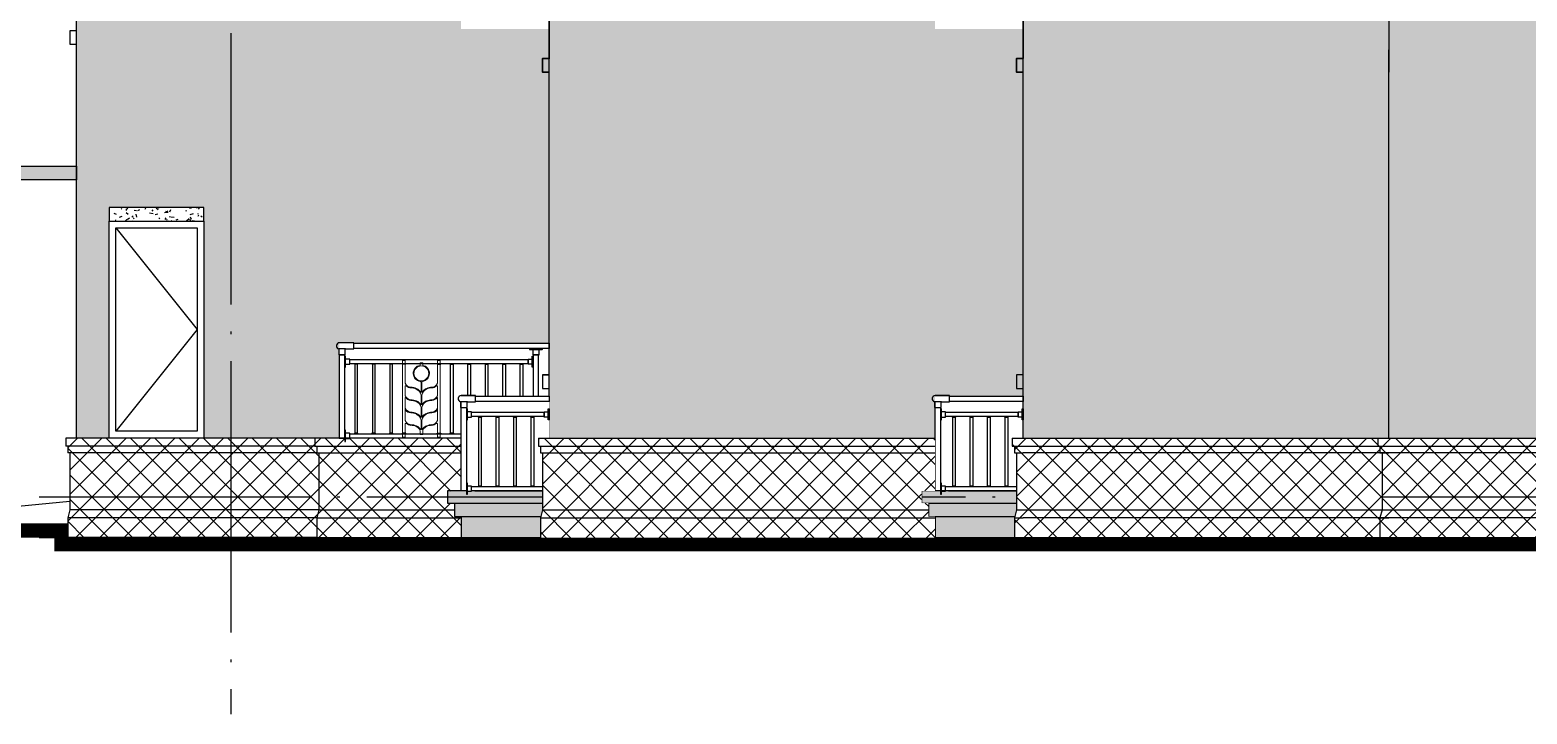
# Model space of a CAD drawing. Extents: x -12446 to 284554, y -295110 to 165007.
# Drawn here: x 126565 to 137620, y -263856 to -258808 of the extents above; entities that cross this region are included whole.
import ezdxf

# ---------------------------------------------------------------- set-up
doc = ezdxf.new("R2010")
doc.units = 0
doc.header["$LTSCALE"] = 1000
doc.linetypes.add('AX-14-E$0$DOTE', pattern=[2.42, 2, -0.2, 0.02, -0.2])
for name, color, linetype in [('A-Anno-Note', 241, 'CONTINUOUS'), ('AX-14-comp-tc$0$AX-T-LMCZ-Z$1$AX-13-E01-E03$0$家具与填充', 251, 'CONTINUOUS'), ('AX-14-comp-tc$0$灰褐色真石漆', 15, 'CONTINUOUS'), ('AX-14-E$0$A-Detl-Fine', 152, 'CONTINUOUS'), ('AX-14-E$0$A-Detl-Patt', 8, 'CONTINUOUS'), ('AX-14-E$0$A-Detl-Thin', 131, 'CONTINUOUS'), ('AX-14-E$0$A-elev-FIXT', 9, 'CONTINUOUS'), ('AX-14-E$0$A-elev-HRAL', 61, 'CONTINUOUS'), ('AX-14-E$0$A-elev-XFINE', 8, 'CONTINUOUS'), ('AX-14-E$0$栏杆型材', 82, 'CONTINUOUS'), ('AX-14-E$0$阳台栏杆扶手', 82, 'CONTINUOUS')]:
    doc.layers.add(name, color=color, linetype=linetype)
doc.layers.add('AX-14-E$0$A-Grid', color=222, linetype='AX-14-E$0$DOTE', plot=False)
doc.layers.add('AX-14-E$0$A-Wall-stru', color=4, linetype='CONTINUOUS', lineweight=30)
doc.layers.add('AX-14-E$0$花形线', color=241, linetype='CONTINUOUS', lineweight=15)
pattern_1 = [(45, (-89401.75, -415276.6), (-89.80256, 89.80256), []), (135, (-89401.75, -415276.6), (-89.80256, -89.80256), [])]

# ---------------------------------------------------------------- blocks, each defined once
blk = doc.blocks.new('AX-14-E$0$A$C4F897CE1')
at = {"layer": 'AX-14-E$0$A-Detl-Thin'}
for p, q in [((9690, 2950), (9690, 0)), ((0, 165), (0, 1805)), ((3490, 0), (3490, 1365)), ((6990, 0), (6990, 100))]:
    blk.add_line(p, q, dxfattribs=at)
blk.add_lwpolyline([(0, 305), (-50, 305), (-50, 205), (0, 205)], dxfattribs=at)
at = {"layer": 'AX-14-E$0$A-Wall-stru'}
for points in [[(3490, 540), (3490, 100), (3440, 100), (3440, 0), (3490, 0)], [(6990, 540), (6990, 100), (6940, 100), (6940, 0), (6990, 0)]]:
    blk.add_lwpolyline(points, dxfattribs=at)
blk = doc.blocks.new('AX-14-E$0$4080转角立图')
at = {"layer": 'AX-14-E$0$A-elev-FIXT', "linetype": 'Continuous'}
blk.add_line((26, 42), (-24, 42), dxfattribs=at)
blk.add_lwpolyline([(-25, 43, -0.327139), (-24, 42), (-24, 0), (24, 0), (24, 41, -0.409111), (26, 42), (85, 42, 0.414214), (87, 44), (87, 87, 0.414214), (85, 88), (-19, 88, 0.865157)], format="xyb", close=True, dxfattribs=at)
blk = doc.blocks.new('AX-14-E$0$32固定座立面')
at = {"layer": 'AX-14-E$0$栏杆型材', "color": 6, "linetype": 'Continuous'}
blk.add_line((-7, -22), (-7, 22), dxfattribs=at)
blk.add_lwpolyline([(-7, -22, 0.41166), (-10, -19), (-36, -19, -0.41166), (-37, -18), (-37, 18, -0.41166), (-36, 19), (-10, 19, 0.41166), (-7, 22), (-7, 39, -0.41166), (-5, 41), (0, 41), (0, -41), (-5, -41, -0.41166), (-7, -39)], format="xyb", close=True, dxfattribs=at)
blk = doc.blocks.new('AX-14-E$0$A$C39DB7BCD')
at = {"layer": 'AX-14-E$0$A-Detl-Thin'}
blk.add_line((122, 25), (672, 25), dxfattribs=at)
blk.add_wipeout([(672, 725), (22, 725), (22, 25), (672, 25)]).dxf.layer = 'AX-14-E$0$A-Detl-Thin'
at = {"layer": 'AX-14-E$0$A-elev-HRAL', "ltscale": 10}
for points in [[(149, 573, 0.414214), (148, 573), (148, 571, 0.414214), (149, 570), (174, 570, 0.414214), (174, 571), (174, 573, 0.414214), (174, 573)], [(278, 573, 0.414214), (277, 573), (277, 571, 0.414214), (278, 570), (303, 570, 0.414214), (303, 571), (303, 573, 0.414214), (303, 573)], [(407, 573, 0.414214), (406, 573), (406, 571, 0.414214), (407, 570), (432, 570, 0.414214), (432, 571), (432, 573, 0.414214), (432, 573)], [(536, 573, 0.414214), (535, 573), (535, 571, 0.414214), (536, 570), (561, 570, 0.414214), (561, 571), (561, 573, 0.414214), (561, 573)], [(149, 57, -0.414214), (148, 58), (148, 60, -0.414214), (149, 60), (174, 60, -0.414214), (174, 60), (174, 58, -0.414214), (174, 57)], [(278, 57, -0.414214), (277, 58), (277, 60, -0.414214), (278, 60), (303, 60, -0.414214), (303, 60), (303, 58, -0.414214), (303, 57)], [(407, 57, -0.414214), (406, 58), (406, 60, -0.414214), (407, 60), (432, 60, -0.414214), (432, 60), (432, 58, -0.414214), (432, 57)], [(536, 57, -0.414214), (535, 58), (535, 60, -0.414214), (536, 60), (561, 60, -0.414214), (561, 60), (561, 58, -0.414214), (561, 57)]]:
    blk.add_lwpolyline(points, format="xyb", close=True, dxfattribs=at)
for points in [[(171, 60), (152, 60), (152, 570), (171, 570)], [(300, 60), (281, 60), (281, 570), (300, 570)], [(429, 60), (410, 60), (410, 570), (429, 570)], [(558, 60), (539, 60), (539, 570), (558, 570)]]:
    blk.add_lwpolyline(points, close=True, dxfattribs=at)
at = {"layer": 'AX-14-E$0$栏杆型材'}
for points in [[(22, 640), (62, 640), (62, 25), (22, 25)], [(99, 605), (635, 605), (635, 573), (99, 573)], [(99, 57), (635, 57), (635, 25), (99, 25)]]:
    blk.add_lwpolyline(points, close=True, dxfattribs=at)
at = {"layer": 'AX-14-E$0$阳台栏杆扶手'}
blk.add_lwpolyline([(672, 685), (128, 685), (128, 725), (672, 725)], close=True, dxfattribs=at)
at = {"layer": 'AX-14-E$0$A-elev-HRAL'}
for name, p in [('AX-14-E$0$4080转角立图', (42, 640)), ('AX-14-E$0$32固定座立面', (672, 589)), ('AX-14-E$0$32固定座立面', (672, 41))]:
    blk.add_blockref(name, p, dxfattribs=at)
at = {"layer": 'AX-14-E$0$A-elev-HRAL', "xscale": -1}
for p in [(62, 589), (62, 41)]:
    blk.add_blockref('AX-14-E$0$32固定座立面', p, dxfattribs=at)
blk = doc.blocks.new('AX-14-E$0$40固定座立图')
at = {"layer": 'AX-14-E$0$A-elev-HRAL', "color": 6, "linetype": 'Continuous'}
blk.add_line((-26, -7), (26, -7), dxfattribs=at)
blk.add_lwpolyline([(48, -5), (48, 0), (-48, 0), (-48, -5, 0.41166), (-46, -7), (-26, -7, -0.41166), (-23, -10), (-23, -46, 0.41166), (-22, -47), (22, -47, 0.41166), (23, -46), (23, -10, -0.41166), (26, -7), (46, -7, 0.41166)], format="xyb", close=True, dxfattribs=at)
blk = doc.blocks.new('AX-14-E$0$螺帽01')
at = {"layer": 'AX-14-E$0$A-elev-XFINE', "linetype": 'Continuous'}
blk.add_lwpolyline([(-12, -3), (12, -3, 0.414214), (13, -3), (13, -1, 0.414214), (12, 0), (-12, 0, 0.414214), (-13, -1), (-13, -3, 0.414214)], format="xyb", close=True, dxfattribs=at)
blk = doc.blocks.new('AX-14-E$0$麦穗铁花九')
at = {"layer": 'AX-14-E$0$花形线'}
for p, q in [((0, 0), (19, 0)), ((0, -566), (0, 0)), ((19, 0), (19, -164)), ((258, 0), (277, 0)), ((258, -164), (258, 0)), ((277, 0), (277, -566)), ((148, -18), (129, -18)), ((129, -36), (129, -18)), ((148, -18), (148, -36)), ((19, -194), (19, -256)), ((136, -232), (136, -160)), ((141, -160), (141, -232)), ((258, -256), (258, -194)), ((19, -275), (19, -348)), ((136, -324), (136, -259)), ((141, -259), (141, -324)), ((258, -348), (258, -275)), ((19, -440), (19, -348)), ((19, -367), (19, -440)), ((19, -367), (19, -440)), ((136, -416), (136, -351)), ((136, -416), (136, -351)), ((141, -351), (141, -416)), ((141, -351), (141, -416)), ((258, -348), (258, -440)), ((258, -440), (258, -367)), ((258, -440), (258, -367)), ((19, -470), (19, -566)), ((129, -547), (129, -519)), ((148, -547), (129, -547)), ((136, -508), (136, -443)), ((136, -508), (136, -443)), ((136, -508), (136, -443)), ((141, -443), (141, -508)), ((141, -443), (141, -508)), ((148, -547), (148, -519)), ((258, -566), (258, -470)), ((19, -566), (0, -566)), ((277, -566), (258, -566))]:
    blk.add_line(p, q, dxfattribs=at)
blk.add_circle((138, -95), 55, dxfattribs=at)
for centre, radius, start, end in [((138, -95), 60, 99.1102, 263.3742), ((138, -95), 60, 276.6258, 80.8898), ((29, -164), 10, 180, 202.5285), ((25, -194), 6.5, 48.9817, 180), ((65, -149), 49, 202.5283, 264.7738), ((65, -149), 53.7, 228.9817, 264.9129), ((56, -319), 117, 67.9628, 87.8994), ((56, -319), 122, 67.8778, 87.8433), ((75, -268), 62.3, 11.9892, 66.0287), ((75, -268), 67, 30.6455, 66.0287), ((131, -160), 5, 0, 83.3742), ((146, -160), 5, 96.6259, 180), ((202, -268), 62.3, 113.9713, 168.0108), ((202, -268), 67, 113.9713, 149.3545), ((221, -319), 122, 92.1567, 112.1222), ((221, -319), 117, 92.1006, 112.0372), ((212, -149), 49, 275.2262, 337.4717), ((212, -149), 53.7, 275.0871, 311.0183), ((252, -194), 6.5, 360, 131.0183), ((248, -164), 10, 337.4718, 360), ((29, -256), 10, 180, 202.5285), ((21, -275), 2, 37.8001, 180), ((65, -241), 49, 202.5283, 264.7738), ((65, -241), 53.7, 217.8001, 264.9129), ((56, -411), 117, 67.9628, 87.8994), ((56, -411), 122, 67.8778, 87.8433), ((75, -360), 62.3, 11.9892, 66.0287), ((75, -360), 67, 30.6455, 66.0287), ((134, -232), 2, 210.6455, 360), ((134, -324), 2, 210.6456, 360), ((116, -259), 20, 360, 11.9893), ((143, -232), 2, 180, 329.3545), ((161, -259), 20, 168.0107, 180), ((202, -360), 62.3, 113.9713, 168.0108), ((143, -324), 2, 180, 329.3545), ((202, -360), 67, 113.9713, 149.3545), ((221, -411), 122, 92.1567, 112.1222), ((221, -411), 117, 92.1006, 112.0372), ((212, -241), 49, 275.2262, 337.4717), ((212, -241), 53.7, 275.0871, 322.1999), ((256, -275), 2, 360, 142.1999), ((248, -256), 10, 337.4718, 360), ((29, -348), 10, 180, 202.5285), ((29, -348), 10, 180, 202.5285), ((21, -367), 2, 37.8001, 180), ((21, -367), 2, 37.8001, 180), ((29, -440), 10, 180, 202.5284), ((29, -440), 10, 180, 202.5285), ((65, -333), 49, 202.5283, 264.7738), ((65, -333), 49, 202.5283, 264.7738), ((65, -333), 49, 202.5283, 264.7738), ((65, -333), 53.7, 217.8001, 264.9129), ((65, -333), 53.7, 217.8001, 264.9129), ((65, -333), 53.7, 220.6616, 264.9129), ((56, -503), 117, 67.9628, 87.8994), ((56, -503), 117, 67.9628, 87.8994), ((56, -503), 122, 67.8778, 87.8433), ((56, -503), 122, 67.8778, 87.8433), ((75, -452), 62.3, 11.9892, 66.0287), ((75, -452), 62.3, 11.9892, 66.0287), ((75, -452), 67, 33.5141, 66.0287), ((75, -452), 67, 30.6455, 66.0287), ((75, -452), 67, 30.6455, 66.0287), ((134, -416), 2, 210.6456, 360), ((134, -416), 2, 210.6455, 360), ((116, -351), 20, 360, 11.9892), ((116, -351), 20, 360, 11.9892), ((116, -443), 20, 0.0001, 11.989), ((116, -443), 20, 360, 11.9893), ((161, -351), 20, 168.0107, 180), ((161, -351), 20, 168.0108, 180), ((202, -452), 62.3, 113.9713, 168.0108), ((202, -452), 62.3, 113.9713, 168.0108), ((143, -416), 2, 180, 329.3545), ((143, -416), 2, 180, 329.3544), ((161, -443), 20, 168.0109, 180), ((161, -443), 20, 168.0108, 180), ((202, -452), 67, 113.9713, 149.3545), ((202, -452), 67, 113.9713, 149.3545), ((202, -452), 67, 113.9713, 149.3545), ((202, -452), 67, 113.9713, 146.4859), ((221, -503), 122, 92.1567, 112.1222), ((221, -503), 122, 92.1567, 112.1222), ((221, -503), 117, 92.1006, 112.0372), ((221, -503), 117, 92.1006, 112.0372), ((212, -333), 49, 275.2262, 339.9297), ((212, -333), 49, 275.2262, 337.4717), ((212, -333), 49, 275.2262, 337.4717), ((212, -333), 53.7, 275.0871, 322.1999), ((212, -333), 53.7, 275.0871, 322.1999), ((212, -333), 53.7, 275.0871, 319.3384), ((256, -367), 2, 360, 142.1999), ((256, -367), 2, 360, 142.1999), ((248, -348), 10, 337.4718, 360), ((248, -348), 10, 337.4718, 360), ((248, -440), 10, 337.4717, 360), ((248, -440), 10, 337.4718, 360), ((25, -470), 6.5, 48.9817, 180), ((65, -425), 49, 202.5283, 264.7738), ((65, -425), 49, 202.5283, 264.7738), ((65, -425), 53.7, 228.9817, 264.9129), ((65, -425), 53.7, 228.9817, 264.9129), ((56, -595), 117, 67.9628, 87.8994), ((56, -595), 117, 67.9628, 87.8994), ((56, -595), 122, 67.8778, 87.8433), ((56, -595), 122, 67.8778, 87.8433), ((75, -544), 62.3, 35.6545, 66.0287), ((75, -544), 67, 30.6455, 66.0287), ((75, -544), 67, 30.6455, 66.0287), ((109, -519), 20, 360, 35.6546), ((134, -508), 2, 210.6456, 360), ((134, -508), 2, 210.6456, 360), ((134, -508), 2, 210.6455, 360), ((143, -508), 2, 180, 329.3545), ((143, -508), 2, 180, 329.3545), ((202, -544), 67, 113.9713, 149.3545), ((202, -544), 67, 113.9713, 149.3545), ((168, -519), 20, 144.3455, 180), ((202, -544), 62.3, 113.9713, 144.3455), ((221, -595), 122, 92.1567, 112.1222), ((221, -595), 122, 92.1567, 112.1222), ((221, -595), 117, 92.1006, 112.0372), ((221, -595), 117, 92.1006, 112.0372), ((212, -425), 49, 275.2262, 337.4717), ((212, -425), 49, 275.2262, 337.4717), ((212, -425), 53.7, 275.0871, 311.03), ((212, -425), 53.7, 275.0871, 311.0183), ((252, -470), 6.5, 360, 131.0183)]:
    blk.add_arc(centre, radius, start, end, dxfattribs=at)
blk = doc.blocks.new('AX-14-E$0$A$C238835DD')
at = {"layer": 'AX-14-E$0$A-Detl-Fine'}
blk.add_lwpolyline([(290, 2285), (890, 2285), (890, 785), (290, 785)], close=True, dxfattribs=at)
at = {"layer": 'AX-14-E$0$A-Detl-Patt'}
blk.add_lwpolyline([(290, 2285), (890, 1535), (290, 785)], dxfattribs=at)
at = {"layer": 'AX-14-E$0$A-Detl-Thin'}
for p, q in [((3440, 1200), (3490, 1200)), ((3490, 735), (-80, 735)), ((-80, 735), (-80, 675)), ((1760, 675), (-80, 675)), ((-65, 675), (-65, 625)), ((1760, 735), (1760, 675)), ((1760, 675), (3490, 675)), ((1775, 675), (1775, 625)), ((1775, 625), (-65, 625)), ((-50, 625), (-50, 206)), ((1775, 625), (3490, 625)), ((1790, 625), (1790, 206)), ((-1750, 100), (-50, 270)), ((-50, 300), (-50, 285)), ((-50, 206), (-65, 146)), ((-65, 146), (-65, 0)), ((1775, 146), (-65, 146)), ((1790, 206), (-50, 206)), ((1790, 206), (1775, 146)), ((1775, 146), (1775, 0)), ((1775, 146), (2840, 146)), ((1790, 206), (2790, 206)), ((-65, 100), (-2017, 100)), ((1775, 0), (-65, 0))]:
    blk.add_line(p, q, dxfattribs=at)
for points in [[(0, 735), (0, 3600)], [(3490, 0), (3490, 3600)], [(3490, 345), (2740, 345), (2740, 255), (2790, 255), (2790, 155), (2840, 155), (2840, 0)], [(2790, 255), (3440, 255)], [(2840, 155), (3427, 155)]]:
    blk.add_lwpolyline(points, dxfattribs=at)
for points in [[(240, 2335), (940, 2335), (940, 2435), (240, 2435)], [(240, 2335), (940, 2335), (940, 735), (240, 735)]]:
    blk.add_lwpolyline(points, close=True, dxfattribs=at)
at = {"layer": 'AX-14-E$0$A-elev-HRAL', "ltscale": 10, "elevation": 0}
for points in [[(2078, 1283, -0.414214), (2078, 1283), (2078, 1281, -0.414214), (2078, 1280), (2053, 1280, -0.414214), (2052, 1281), (2052, 1283, -0.414214), (2053, 1283)], [(2207, 1283, -0.414214), (2207, 1283), (2207, 1281, -0.414214), (2207, 1280), (2182, 1280, -0.414214), (2181, 1281), (2181, 1283, -0.414214), (2182, 1283)], [(2336, 1283, -0.414214), (2336, 1283), (2336, 1281, -0.414214), (2336, 1280), (2311, 1280, -0.414214), (2310, 1281), (2310, 1283, -0.414214), (2311, 1283)], [(2758, 1283, 0.414214), (2758, 1283), (2758, 1281, 0.414214), (2758, 1280), (2783, 1280, 0.414214), (2784, 1281), (2784, 1283, 0.414214), (2783, 1283)], [(2887, 1283, 0.414214), (2887, 1283), (2887, 1281, 0.414214), (2887, 1280), (2912, 1280, 0.414214), (2913, 1281), (2913, 1283, 0.414214), (2912, 1283)], [(3016, 1283, 0.414214), (3016, 1283), (3016, 1281, 0.414214), (3016, 1280), (3041, 1280, 0.414214), (3042, 1281), (3042, 1283, 0.414214), (3041, 1283)], [(3145, 1283, 0.414214), (3145, 1283), (3145, 1281, 0.414214), (3145, 1280), (3170, 1280, 0.414214), (3171, 1281), (3171, 1283, 0.414214), (3170, 1283)], [(3274, 1283, 0.414214), (3274, 1283), (3274, 1281, 0.414214), (3274, 1280), (3299, 1280, 0.414214), (3300, 1281), (3300, 1283, 0.414214), (3299, 1283)], [(2078, 767, 0.414214), (2078, 768), (2078, 770, 0.414214), (2078, 770), (2053, 770, 0.414214), (2052, 770), (2052, 768, 0.414214), (2053, 767)], [(2207, 767, 0.414214), (2207, 768), (2207, 770, 0.414214), (2207, 770), (2182, 770, 0.414214), (2181, 770), (2181, 768, 0.414214), (2182, 767)], [(2336, 767, 0.414214), (2336, 768), (2336, 770, 0.414214), (2336, 770), (2311, 770, 0.414214), (2310, 770), (2310, 768, 0.414214), (2311, 767)], [(2758, 767, -0.414214), (2758, 768), (2758, 770, -0.414214), (2758, 770), (2783, 770, -0.414214), (2784, 770), (2784, 768, -0.414214), (2783, 767)], [(2887, 767, -0.414214), (2887, 768), (2887, 770, -0.414214), (2887, 770), (2912, 770, -0.414214), (2913, 770), (2913, 768, -0.414214), (2912, 767)], [(3016, 767, -0.414214), (3016, 768), (3016, 770, -0.414214), (3016, 770), (3041, 770, -0.414214), (3042, 770), (3042, 768, -0.414214), (3041, 767)], [(3145, 767, -0.414214), (3145, 768), (3145, 770, -0.414214), (3145, 770), (3170, 770, -0.414214), (3171, 770), (3171, 768, -0.414214), (3170, 767)], [(3274, 767, -0.414214), (3274, 768), (3274, 770, -0.414214), (3274, 770), (3299, 770, -0.414214), (3300, 770), (3300, 768, -0.414214), (3299, 767)]]:
    blk.add_lwpolyline(points, format="xyb", close=True, dxfattribs=at)
for points in [[(2056, 770), (2075, 770), (2075, 1280), (2056, 1280)], [(2185, 770), (2204, 770), (2204, 1280), (2185, 1280)], [(2314, 770), (2333, 770), (2333, 1280), (2314, 1280)], [(2780, 770), (2761, 770), (2761, 1280), (2780, 1280)], [(2909, 770), (2890, 770), (2890, 1280), (2909, 1280)], [(3038, 770), (3019, 770), (3019, 1280), (3038, 1280)], [(3167, 770), (3148, 770), (3148, 1280), (3167, 1280)], [(3296, 770), (3277, 770), (3277, 1280), (3296, 1280)]]:
    blk.add_lwpolyline(points, close=True, dxfattribs=at)
at = {"layer": 'AX-14-E$0$栏杆型材', "elevation": 0}
for points in [[(1940, 735), (1980, 735), (1980, 1350), (1940, 1350)], [(2017, 1315), (3335, 1315), (3335, 1283), (2017, 1283)], [(2017, 767), (3335, 767), (3335, 735), (2017, 735)]]:
    blk.add_lwpolyline(points, close=True, dxfattribs=at)
at = {"layer": 'AX-14-E$0$栏杆型材'}
blk.add_lwpolyline([(3412, 1348), (3372, 1348), (3372, 735), (3412, 735)], close=True, dxfattribs=at)
at = {"layer": 'AX-14-E$0$阳台栏杆扶手', "elevation": 0}
blk.add_lwpolyline([(2047, 1435), (3490, 1435), (3490, 1395), (2047, 1395)], close=True, dxfattribs=at)
at = {"layer": 'AX-14-E$0$A-Detl-Thin'}
blk.add_blockref('AX-14-E$0$A$C39DB7BCD', (6318, 320), dxfattribs=at)
at = {"layer": 'AX-14-E$0$A-elev-HRAL'}
for name, p in [('AX-14-E$0$4080转角立图', (1960, 1350, 0)), ('AX-14-E$0$32固定座立面', (3372, 1299, 0)), ('AX-14-E$0$40固定座立图', (3392, 1395, 0)), ('AX-14-E$0$32固定座立面', (3372, 751, 0))]:
    blk.add_blockref(name, p, dxfattribs=at)
at = {"layer": 'AX-14-E$0$A-elev-HRAL', "xscale": -1}
for p in [(1980, 1299, 0), (1980, 751, 0)]:
    blk.add_blockref('AX-14-E$0$32固定座立面', p, dxfattribs=at)
at = {"layer": 'AX-14-E$0$栏杆型材', "xscale": -1}
blk.add_blockref('AX-14-E$0$螺帽01', (2418, 1283, 0), dxfattribs=at)
at = {"layer": 'AX-14-E$0$栏杆型材'}
blk.add_blockref('AX-14-E$0$螺帽01', (2676, 1283, 0), dxfattribs=at)
at = {"layer": 'AX-14-E$0$栏杆型材', "rotation": 180}
blk.add_blockref('AX-14-E$0$螺帽01', (2418, 767, 0), dxfattribs=at)
at = {"layer": 'AX-14-E$0$栏杆型材', "xscale": -1, "rotation": 180}
blk.add_blockref('AX-14-E$0$螺帽01', (2676, 767, 0), dxfattribs=at)
at = {"layer": 'AX-14-E$0$花形线'}
blk.add_blockref('AX-14-E$0$麦穗铁花九', (2408, 1307, 0), dxfattribs=at)
at = {"layer": 'AX-14-E$0$A-Detl-Thin'}
blk.add_lwpolyline([(6940, 1100), (6990, 1100), (6990, 1200), (6940, 1200)], close=True, dxfattribs=at)
blk.add_blockref('AX-14-E$0$A$C39DB7BCD', (2818, 320), dxfattribs=at)
blk.add_wipeout([(6910, 735), (6910, 675), (6925, 675), (6925, 625), (6940, 625), (6940, 255), (6940, 206), (6925, 146), (6925, 0), (9625, 0), (9625, 146), (9640, 206), (9640, 625), (9625, 625), (9625, 675), (9610, 675), (9610, 735)]).dxf.layer = 'AX-14-E$0$A-Detl-Thin'
for p, q in [((3440, 1100), (3490, 1100)), ((6910, 735), (6910, 675)), ((6910, 735), (6990, 735)), ((6910, 675), (6990, 675)), ((6925, 675), (6925, 625)), ((6990, 735), (13510, 735)), ((6990, 675), (13510, 675)), ((9610, 735), (9610, 675)), ((9610, 735), (9690, 735)), ((9610, 675), (9690, 675)), ((9625, 675), (9625, 625)), ((6925, 625), (6990, 625)), ((6940, 625), (6940, 206)), ((13525, 625), (6990, 625)), ((9625, 625), (9690, 625)), ((9640, 625), (9640, 206)), ((6940, 300), (6940, 285)), ((9640, 300), (9640, 285)), ((6940, 206), (6925, 146)), ((6925, 146), (6925, 0)), ((6925, 146), (6990, 146)), ((6940, 206), (6990, 206)), ((6990, 206), (9640, 206)), ((12925, 146), (6990, 146)), ((9640, 206), (9625, 146)), ((9625, 146), (9625, 0)), ((9625, 146), (9690, 146)), ((9640, 206), (12940, 206))]:
    blk.add_line(p, q, dxfattribs=at)
for points in [[(6990, 735), (6990, 3600)], [(9690, 735), (9690, 3600)], [(6940, 345), (6240, 345), (6240, 255), (6290, 255), (6290, 155), (6340, 155), (6340, 0)], [(6290, 255), (6940, 255)], [(6340, 155), (6927, 155)], [(1775, 0), (22540, 0)], [(6340, 0), (6990, 0)]]:
    blk.add_lwpolyline(points, dxfattribs=at)
blk.add_lwpolyline([(3440, 1100), (3490, 1100), (3490, 1200), (3440, 1200)], close=True, dxfattribs=at)
blk.add_wipeout([(3410, 735), (3410, 675), (3425, 675), (3425, 625), (3440, 625), (3440, 206), (3425, 146), (3425, 0), (6340, 0), (6340, 155), (6290, 155), (6290, 255), (6240, 255), (6240, 345), (6340, 345), (6340, 735)]).dxf.layer = 'AX-14-E$0$A-Detl-Thin'
for p, q in [((3410, 735), (3410, 675)), ((3410, 735), (6340, 735)), ((3410, 675), (6340, 675)), ((3425, 675), (3425, 625)), ((3425, 625), (6340, 625)), ((3440, 625), (3440, 206)), ((3440, 206), (3425, 146)), ((3425, 146), (3425, 0)), ((3425, 146), (6340, 146)), ((3440, 206), (6290, 206))]:
    blk.add_line(p, q, dxfattribs=at)
blk = doc.blocks.new('AX-14-comp-tc')
at = {"layer": 'AX-14-comp-tc$0$AX-T-LMCZ-Z$1$AX-13-E01-E03$0$家具与填充'}
h = blk.add_hatch(dxfattribs=at)
h.set_pattern_fill('AR-SAND', color=256, scale=24)
h.set_pattern_definition([(37.5, (-0.0001, 0), (-1.9200376, 58.7295885), [0, -46.3296, 0, -51.816, 0, -49.53]), (7.5, (-0.0001, 0), (53.942794, 86.019012), [0, -24.9936, 0, -41.7576, 0, -16.002]), (327.5, (-37.49, 0), (94.919084, 0.172462), [0, -15.24, 0, -54.864, 0, -71.628]), (317.5, (-37.49, 0), (91.626774, 26.751519), [0, -7.62, 0, -35.9664, 0, -41.148])])
h.paths.add_polyline_path([(127246, -252542), (128596, -252542), (128596, -252877), (128676, -252877), (128676, -252827), (129621, -252827), (129621, -252932), (129496, -252932), (129496, -253022), (129546, -253022), (129546, -253122), (129596, -253122), (129596, -253422), (130246, -253422), (130246, -254827), (128717, -254824), (128716, -255492), (128246, -255492), (128246, -255592), (128296, -255592), (128296, -255692), (128346, -255692), (128496, -256157), (128546, -256157), (128546, -256427), (128496, -256427), (128496, -256527), (129516, -256527), (129516, -256592), (129496, -256592), (129496, -256692), (130246, -256692), (130246, -257777), (128717, -257774), (128716, -258727), (129621, -258727), (129621, -258832), (129496, -258832), (129496, -258922), (129546, -258922), (129546, -259022), (129596, -259022), (129596, -259322), (130246, -259322), (130246, -260727), (128717, -260724), (128717, -261677), (129621, -261677), (129621, -261782), (129496, -261782), (129496, -261872), (129546, -261872), (129546, -261972), (129596, -261972), (129596, -262272), (130246, -262272), (130246, -263677), (128717, -263674), (128717, -264627), (129621, -264627), (129621, -264732), (129496, -264732), (129496, -264822), (129546, -264822), (129546, -264922), (129596, -264922), (129596, -265222), (130246, -265222), (130246, -267542), (128697, -267542), (128696, -268242), (127696, -268242), (127696, -266542), (126996, -266542), (126996, -268242), (126756, -268242), (126756, -266337), (125756, -266337), (125756, -266237), (126756, -266237), (126756, -262962), (126706, -262962), (126706, -262912), (126656, -262912), (126656, -262862), (127596, -262862), (127596, -256447), (127521, -256447), (127521, -256207), (127471, -256207), (127471, -256157), (127421, -256157), (127421, -256067), (127596, -256067), (127596, -254592), (127571, -254592), (127571, -254442), (127521, -254442), (127521, -254072), (127508, -253988), (127471, -253912), (127471, -253742), (127421, -253742), (127421, -253652), (127546, -253652), (127546, -253452), (127416, -253452), (127416, -253372), (127476, -253372), (127456, -253152), (127436, -253072), (127436, -253032), (127386, -253032), (127309, -252712), (127296, -252712), (127296, -252632), (127246, -252632)])
h = blk.add_hatch(dxfattribs=at)
h.set_pattern_fill('AR-SAND', color=256, scale=24)
h.set_pattern_definition([(37.5, (-89401.746, -415276.595), (-1.9200376, 58.7295885), [0, -46.3296, 0, -51.816, 0, -49.53]), (7.5, (-89401.746, -415276.595), (53.942794, 86.019012), [0, -24.9936, 0, -41.7576, 0, -16.002]), (327.5, (-89439.236, -415276.595), (94.919084, 0.172462), [0, -15.24, 0, -54.864, 0, -71.628]), (317.5, (-89439.24, -415276.595), (91.626774, 26.751519), [0, -7.62, 0, -35.9664, 0, -41.148])])
h.paths.add_polyline_path([(130246, -256692), (142746, -256692), (142746, -268242), (130246, -268242)])
h.paths.add_polyline_path([(133746, -261082), (133126, -261082), (133126, -261782), (133746, -261782)], flags=16)
h.paths.add_polyline_path([(133746, -258132), (133126, -258132), (133126, -258832), (133746, -258832)], flags=16)
h.paths.add_polyline_path([(133746, -264032), (133126, -264032), (133126, -264732), (133746, -264732)], flags=16)
h.paths.add_polyline_path([(133746, -268242), (133096, -268242), (133096, -267932), (133746, -267932)], flags=17)
h.paths.add_polyline_path([(137696, -256692), (138346, -256692), (138346, -257977), (137696, -257977)], flags=16)
h.paths.add_polyline_path([(137696, -260927), (138346, -260927), (138346, -262592), (137696, -262592)], flags=16)
h.paths.add_polyline_path([(137696, -257977), (138346, -257977), (138346, -259641), (137696, -259641)], flags=16)
h.paths.add_polyline_path([(137696, -259641), (138346, -259641), (138346, -260927), (137696, -260927)], flags=16)
h.paths.add_polyline_path([(137696, -263877), (138346, -263877), (138346, -265542), (137696, -265542)], flags=16)
h.paths.add_polyline_path([(137696, -262592), (138346, -262592), (138346, -263877), (137696, -263877)], flags=16)
h.paths.add_polyline_path([(137696, -265542), (138346, -265542), (138346, -267777), (137696, -267777)], flags=16)
h.paths.add_polyline_path([(137696, -267777), (138346, -267777), (138346, -268242), (137696, -268242)], flags=16)
h.paths.add_polyline_path([(138846, -268077), (141546, -268077)], flags=16)
edge = h.paths.add_edge_path(flags=16)
edge.add_line((133746, -261782), (132996, -261782))
edge.add_line((132996, -261782), (132996, -261872))
edge.add_line((132996, -261872), (133046, -261872))
edge.add_line((133046, -261872), (133046, -261972))
edge.add_line((133046, -261972), (133096, -261972))
edge.add_line((133096, -261972), (133096, -262272))
edge.add_line((133096, -262272), (133746, -262272))
edge.add_line((133746, -262272), (133746, -261782))
edge.add_line((133746, -258832), (132996, -258832))
edge.add_line((132996, -258832), (132996, -258922))
edge.add_line((132996, -258922), (133046, -258922))
edge.add_line((133046, -258922), (133046, -259022))
edge.add_line((133046, -259022), (133096, -259022))
edge.add_line((133096, -259022), (133096, -259322))
edge.add_line((133096, -259322), (133746, -259322))
edge.add_line((133746, -259322), (133746, -258832))
edge.add_line((133746, -264732), (132996, -264732))
edge.add_line((132996, -264732), (132996, -264822))
edge.add_line((132996, -264822), (133046, -264822))
edge.add_line((133046, -264822), (133046, -264922))
edge.add_line((133046, -264922), (133096, -264922))
edge.add_line((133096, -264922), (133096, -265222))
edge.add_line((133096, -265222), (133746, -265222))
edge.add_line((133746, -265222), (133746, -264732))
h.paths.add_polyline_path([(139746, -268077), (141746, -268077), (141746, -266877), (139746, -266877)], flags=16)
h.paths.add_polyline_path([(142746, -266777), (142746, -266777), (142746, -266677), (142746, -266677)])
h = blk.add_hatch(dxfattribs=at)
h.set_pattern_fill('ANSI37', color=256, scale=80)
h.set_pattern_definition(pattern_1)
h.paths.add_polyline_path([(126676, -268242), (126676, -268302), (126691, -268302), (126691, -268352), (126706, -268352), (126706, -268771), (126691, -268831), (126691, -268977), (129596, -268977), (129596, -268822), (129546, -268822), (129546, -268722), (129496, -268722), (129496, -268632), (129596, -268632), (129596, -268242)])
h.paths.add_polyline_path([(130166, -268242), (130166, -268302), (130181, -268302), (130181, -268352), (130196, -268352), (130196, -268771), (130181, -268831), (130181, -268977), (133096, -268977), (133096, -268821), (133046, -268821), (133046, -268722), (132996, -268721), (132996, -268631), (133096, -268631), (133096, -268242)])
h = blk.add_hatch(dxfattribs=at)
h.set_pattern_fill('ANSI37', color=256, scale=80)
h.set_pattern_definition(pattern_1)
h.paths.add_polyline_path([(145826, -268242), (145826, -268302), (145811, -268302), (145811, -268352), (145796, -268352), (145796, -268692), (145796, -268692), (145796, -268771), (145811, -268832), (145811, -268975), (133681, -268977), (133681, -268830), (133696, -268771), (133696, -268352), (133681, -268352), (133681, -268302), (133666, -268302), (133666, -268242)])
h = blk.add_hatch(dxfattribs=at)
h.set_pattern_fill('AR-SAND', color=256, scale=24)
h.set_pattern_definition([(37.5, (-89401.747, -415204.24), (-1.9200376, 58.7295885), [0, -46.3296, 0, -51.816, 0, -49.53]), (7.5, (-89401.75, -415204.24), (53.942794, 86.019012), [0, -24.9936, 0, -41.7576, 0, -16.002]), (327.5, (-89439.237, -415204.24), (94.919084, 0.172462), [0, -15.24, 0, -54.864, 0, -71.628]), (317.5, (-89439.24, -415204.24), (91.626774, 26.75152), [0, -7.62, 0, -35.9664, 0, -41.148])])
h.paths.add_polyline_path([(129596, -268632), (129496, -268632), (129496, -268722), (129546, -268722), (129546, -268822), (129596, -268822), (129596, -268977), (130181, -268977), (130181, -268831), (130196, -268771), (130196, -268632)])
h.paths.add_polyline_path([(133096, -268632), (132996, -268632), (132996, -268722), (133046, -268722), (133046, -268822), (133096, -268822), (133096, -268977), (133681, -268977), (133681, -268831), (133696, -268771), (133696, -268632)])
at = {"layer": 'AX-14-comp-tc$0$灰褐色真石漆'}
h = blk.add_hatch(dxfattribs=at)
h.set_pattern_fill('离散材料', color=256, scale=50)
h.set_pattern_definition([(0, (-89436.16, -415132.6), (132, 228), [12, -201, 9, -87, 18, -213]), (10, (-89493.16, -415009.6), (80.67614, 285.34428), [21, -51, 27, -159, 15, -198]), (20, (-89523.16, -415105.6), (133.47095, 220.97625), [24, -165, 21, -123, 15, -96]), (30, (-89436.16, -415123.6), (-21.96926, 254.05187), [15, -99, 12, -147, 9, -195]), (40, (-89520.16, -415057.6), (33.83592, 216.370355), [12, -132, 9, -84, 24, -153]), (50, (-89475.16, -415165.6), (-80.24786, 235.7335), [6, -111, 15, -183, 18, -93]), (60, (-89466.16, -415144.6), (-99.47303, 223.70766), [15, -123, 6, -144, 12, -111]), (70, (-89499.16, -415180.6), (-109.89227, 215.58685), [9, -57, 18, -96, 12, -132]), (80, (-89484.16, -415003.6), (-208.56534, 164.71945), [21, -132, 9, -156, 18, -147]), (90, (-89466.16, -415132.6), (-264, 111), [18, -93, 12, -183, 6, -186]), (100, (-89514.16, -415039.6), (-247.97146, 145.1453), [21, -117, 18, -96, 21, -219]), (110, (-89535.16, -415210.6), (-240.44034, 81.69114), [24, -78, 12, -159, 18, -174]), (120, (-89616.16, -415174.6), (-286.64994, 28.49227), [15, -201, 18, -93, 21, -123]), (130, (-89550.16, -415240.6), (-279.10777, 71.26608), [9, -66, 12, -129, 24, -168]), (140, (-89640.16, -415000.6), (-220.59685, -34.20569), [18, -108, 21, -93, 12, -126]), (150, (-89391.16, -415258.6), (-204.82497, -120.76726), [12, -84, 24, -186, 21, -171]), (160, (-89589.16, -415090.6), (-237.90107, -162.42869), [18, -126, 15, -114, 12, -183]), (170, (-89571.16, -415162.6), (-215.64405, -169.12317), [27, -99, 18, -135, 24, -132])])
h.paths.add_polyline_path([(126996, -266542), (127696, -266542), (127696, -266642), (126996, -266642)])
blk = doc.blocks.new('AX-14-E')
at = {"layer": 'AX-14-E$0$A-Detl-Thin', "const_width": 100}
blk.add_lwpolyline([(124213, -262504), (126794, -262504), (126794, -262604), (148929, -262604)], dxfattribs=at)
at = {"layer": 'AX-14-E$0$A-Grid'}
for p, q in [((124213, -262254), (148929, -262254)), ((124213, -262554), (148929, -262554))]:
    blk.add_line(p, q, dxfattribs=at)
at = {"layer": 'AX-14-E$0$A-Detl-Thin'}
blk.add_blockref('AX-14-E$0$A$C4F897CE1', (126909, -259119), dxfattribs=at)
at = {"layer": 'AX-14-E$0$A-Grid'}
blk.add_line((128049, -198333), (128049, -263856), dxfattribs=at)
at = {"layer": 'AX-14-E$0$A-Detl-Thin'}
blk.add_blockref('AX-14-E$0$A$C238835DD', (126909, -262554), dxfattribs=at)
blk.add_lwpolyline([(126909, -259914), (125909, -259914), (125909, -259814), (126909, -259814)], close=True, dxfattribs=at)
blk.add_blockref('AX-14-comp-tc', (153, 6422), dxfattribs=at)

msp = doc.modelspace()

# ---------------------------------------------------------------- block references
at = {"layer": 'A-Anno-Note'}
msp.add_blockref('AX-14-E', (0, 0), dxfattribs=at)

doc.saveas('drawing.dxf')
